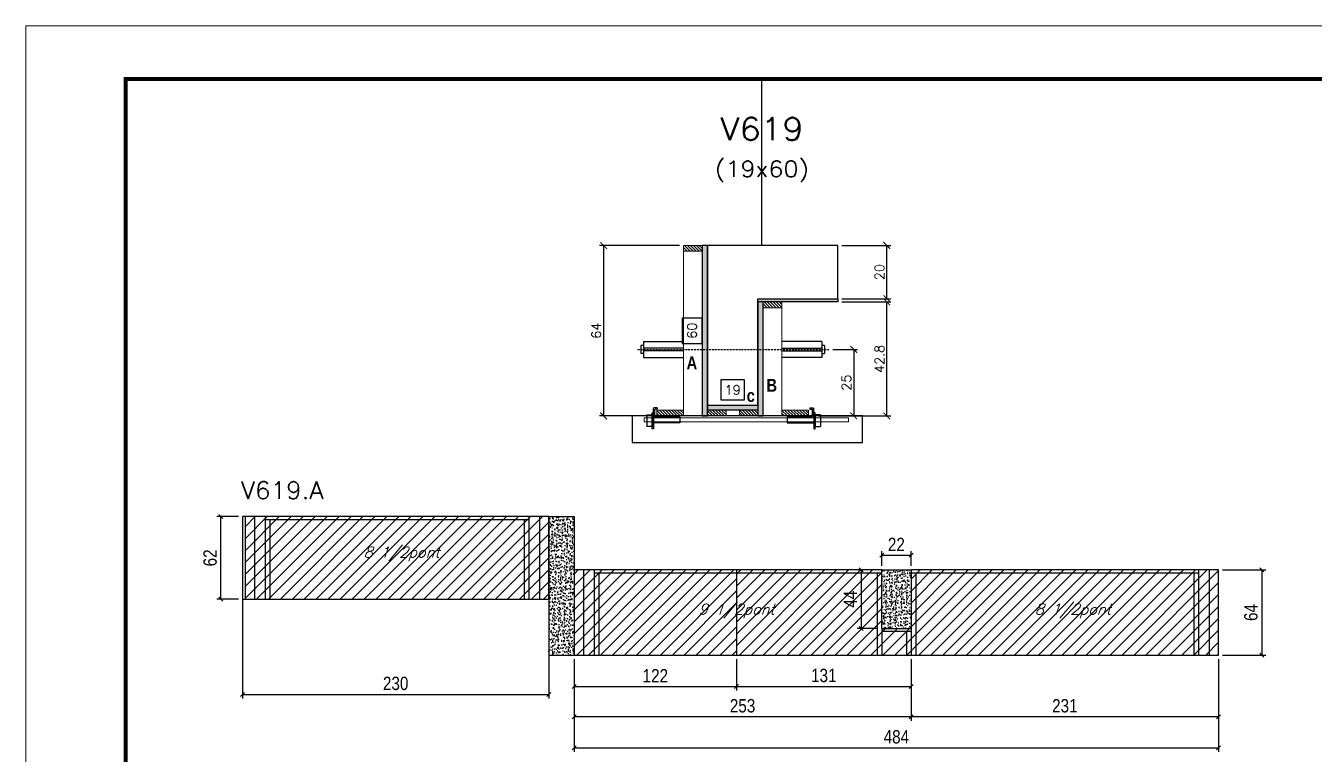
# Model space of a CAD drawing. Extents: x -20960 to -5926, y -2106 to 21915.
# Drawn here: x -12207 to -11239, y 14477 to 15024 of the extents above; entities that cross this region are included whole.
import ezdxf
from ezdxf.enums import TextEntityAlignment as Align

# ---------------------------------------------------------------- set-up
doc = ezdxf.new("R2010")
doc.units = 0
doc.linetypes.add('DASHED', pattern=[0.75, 0.5, -0.25])
doc.linetypes.add('HIDDEN', pattern=[0.375, 0.25, -0.125])
for name, color, linetype in [('barrote', 251, 'Continuous'), ('COTA', 241, 'Continuous'), ('Cota Seção (2x)', 4, 'Continuous'), ('detalhes', 4, 'Continuous'), ('Painéis', 200, 'Continuous'), ('presilha', 1, 'Continuous'), ('Reaproveitamento', 251, 'Continuous'), ('SARR_2.2x7', 40, 'Continuous'), ('SARR_3.5x7', 81, 'Continuous'), ('TENSOR', 3, 'Continuous'), ('texto', 7, 'Continuous'), ('Texto de Titulo', 7, 'Continuous'), ('Texto Qtd Sarr', 242, 'Continuous')]:
    doc.layers.add(name, color=color, linetype=linetype)
for name, color, linetype, lineweight in [('CONCRETO', 251, 'Continuous', 25), ('Folhas', 255, 'Continuous', 9), ('Hachura', 251, 'Continuous', 9), ('Madeira', 126, 'Continuous', 18), ('SARRAFO DE PRESSAO', 251, 'DASHED', 9), ('SCO-___-LAJ', 2, 'Continuous', 0), ('Texto Seção', 7, 'Continuous', 15)]:
    doc.layers.add(name, color=color, linetype=linetype, lineweight=lineweight)
doc.styles.add('COTA TECNICA', font='techl___.ttf', dxfattribs={"height": 10})
doc.styles.add('REGUA-120', font='ROMANS.shx', dxfattribs={"height": 15})
doc.styles.add('Romans', font='romans.shx')
doc.styles.add('TECNICA', font='techb___.ttf', dxfattribs={"height": 10})
doc.dimstyles.new('Cota Seção (2x)', dxfattribs={"dimtxt": 7, "dimasz": 5, "dimexe": 3, "dimexo": 3, "dimgap": 2, "dimtad": 3, "dimdec": 1, "dimlfac": 0.5, "dimzin": 12, "dimdsep": 46, "dimtxsty": 'Romans', "dimblk": 'ARCHTICK', "dimcen": 0, "dimclrd": 4, "dimclre": 4, "dimclrt": 1, "dimadec": 1, "dimazin": 3, "dimtfac": 1, "dimtdec": 1, "dimtmove": 0, "dimatfit": 3, "dimldrblk": 'OBLIQUE', "dimfxl": 1, "dimtolj": 1, "dimtzin": 12, "dimarcsym": 0})
doc.dimstyles.new('Cota Seção interna', dxfattribs={"dimtxt": 7, "dimasz": 6, "dimexe": 0.18, "dimexo": 2, "dimgap": -4, "dimtad": 3, "dimdec": 1, "dimlfac": 0.5, "dimzin": 12, "dimdsep": 46, "dimtxsty": 'Romans', "dimblk": 'ARCHTICK', "dimcen": 0.09, "dimse1": 1, "dimse2": 1, "dimsd1": 1, "dimsd2": 1, "dimclrd": 180, "dimclre": 5, "dimclrt": 1, "dimadec": 0, "dimazin": 3, "dimtfac": 1, "dimtdec": 1, "dimtofl": 0, "dimtmove": 0, "dimatfit": 3, "dimldrblk": 'ARCHTICK', "dimfxl": 1, "dimtolj": 1, "dimtzin": 0, "dimarcsym": 0})
doc.dimstyles.new('PAINEL', dxfattribs={"dimtxt": 10, "dimasz": 3, "dimexe": 3, "dimexo": 3, "dimgap": 3, "dimtad": 1, "dimdec": 1, "dimzin": 12, "dimdsep": 46, "dimtxsty": 'COTA TECNICA', "dimblk1": 'OBLIQUE', "dimblk2": 'OBLIQUE', "dimsah": 1, "dimcen": 0.9, "dimclrd": 4, "dimclre": 4, "dimclrt": 240, "dimadec": 1, "dimazin": 3, "dimtfac": 1, "dimtdec": 1, "dimtmove": 0, "dimatfit": 3, "dimfxl": 1, "dimtolj": 1, "dimtzin": 12, "dimarcsym": 0})
pattern_1 = [(50, (-145450.924, -16513.037), (5.46554007, -0.47817257), [0.5715, -6.2865]), (355, (-145450.924, -16513.037), (-1.05730264, 5.73170536), [0.4572, -5.02921753]), (100.4514447, (-145450.4687, -16513.0766), (4.40823741, 5.25353256), [0.48570026, -5.34270734]), (46.1842, (-145450.924, -16511.513), (8.13237123, -1.26126984), [0.85725, -9.42975]), (96.6355576, (-145450.2464, -16511.618), (7.122124, 7.42278374), [0.7285507, -8.01406824]), (351.184151, (-145450.924, -16511.513), (7.122124, 7.42278374), [0.685799, -7.54379196]), (21, (-145450.162, -16511.894), (4.54843174, -3.06795595), [0.5715, -6.2865]), (326, (-145450.162, -16511.894), (1.85406085, 5.52563898), [0.4572, -5.0292]), (71.451445, (-145449.783, -16512.1495), (6.40249258, 2.45768307), [0.48570026, -5.34269813]), (37.5, (-145450.9241, -16513.0368), (0.092658098, 2.536651166), [0, -4.96824, 0, -5.1054, 0, -5.04825]), (7.5, (-145450.924, -16513.0368), (2.004589875, 3.005417245), [0, -2.91084, 0, -4.85394, 0, -1.92405]), (327.5, (-145452.6234, -16513.0368), (4.067717855, -0.17186232), [0, -1.905, 0, -5.9436, 0, -7.8867]), (317.5, (-145453.3854, -16513.0368), (4.44387544, 0.76279473), [0, -2.4765, 0, -3.94716, 0, -5.6007])]
pattern_2 = [(45, (-152933.643, -10273.235), (-4.49012806, 4.49012806), [])]

# ---------------------------------------------------------------- blocks, each defined once
blk = doc.blocks.new('9999999999')
at = {"layer": 'Folhas'}
blk.add_lwpolyline([(98138.98, 34190.21), (99623.98, 34190.21), (99623.98, 35240.21), (98138.98, 35240.21)], close=True, dxfattribs=at)
at = {"layer": 'Folhas', "color": 30, "const_width": 3}
blk.add_lwpolyline([(98213.98, 34230.21), (99583.98, 34230.21), (99583.98, 35200.21), (98213.98, 35200.21)], close=True, dxfattribs=at)
blk = doc.blocks.new('_Oblique')
at = {"color": 0, "linetype": 'ByBlock', "lineweight": -2}
blk.add_line((-0.5, -0.5), (0.5, 0.5), dxfattribs=at)
blk = doc.blocks.new('*D775')
at = {"layer": 'COTA', "color": 4, "linetype": 'ByBlock', "lineweight": -2, "transparency": 16777216}
for p, q in [((-11542.23, 14548.3), (-11542.23, 14501.97)), ((-11311.23, 14548.3), (-11311.23, 14501.97)), ((-11311.23, 14504.97), (-11542.23, 14504.97))]:
    blk.add_line(p, q, dxfattribs=at)
at = {"layer": 'Defpoints', "color": 0, "linetype": 'ByBlock', "transparency": 16777216}
for p in [(-11542.23, 14551.3), (-11311.23, 14551.3), (-11542.23, 14504.97)]:
    blk.add_point(p, dxfattribs=at)
at = {"layer": 'COTA', "color": 4, "linetype": 'ByBlock', "lineweight": -2, "transparency": 16777216, "xscale": 3, "yscale": 3, "zscale": 3, "rotation": 180}
blk.add_blockref('_Oblique', (-11542.23, 14504.97), dxfattribs=at)
at = {"layer": 'COTA', "color": 4, "linetype": 'ByBlock', "lineweight": -2, "transparency": 16777216, "xscale": 3, "yscale": 3, "zscale": 3}
blk.add_blockref('_Oblique', (-11311.23, 14504.97), dxfattribs=at)
at = {"layer": 'COTA', "color": 240, "linetype": 'ByBlock', "transparency": 16777216, "insert": (-11426.73, 14513.19), "char_height": 10, "attachment_point": 5, "style": 'COTA TECNICA'}
blk.add_mtext('\\A1;231', dxfattribs=at)
blk = doc.blocks.new('*D776')
at = {"layer": 'COTA', "color": 4, "linetype": 'ByBlock', "lineweight": -2, "transparency": 16777216}
for p, q in [((-11795.23, 14548.3), (-11795.23, 14501.97)), ((-11542.23, 14548.3), (-11542.23, 14501.97)), ((-11542.23, 14504.97), (-11795.23, 14504.97))]:
    blk.add_line(p, q, dxfattribs=at)
at = {"layer": 'Defpoints', "color": 0, "linetype": 'ByBlock', "transparency": 16777216}
for p in [(-11795.23, 14551.3), (-11542.23, 14551.3), (-11795.23, 14504.97)]:
    blk.add_point(p, dxfattribs=at)
at = {"layer": 'COTA', "color": 4, "linetype": 'ByBlock', "lineweight": -2, "transparency": 16777216, "xscale": 3, "yscale": 3, "zscale": 3, "rotation": 180}
blk.add_blockref('_Oblique', (-11795.23, 14504.97), dxfattribs=at)
at = {"layer": 'COTA', "color": 4, "linetype": 'ByBlock', "lineweight": -2, "transparency": 16777216, "xscale": 3, "yscale": 3, "zscale": 3}
blk.add_blockref('_Oblique', (-11542.23, 14504.97), dxfattribs=at)
at = {"layer": 'COTA', "color": 240, "linetype": 'ByBlock', "transparency": 16777216, "insert": (-11668.73, 14513.19), "char_height": 10, "attachment_point": 5, "style": 'COTA TECNICA'}
blk.add_mtext('\\A1;253', dxfattribs=at)
blk = doc.blocks.new('*D777')
at = {"layer": 'COTA', "color": 4, "linetype": 'ByBlock', "lineweight": -2, "transparency": 16777216}
for p, q in [((-12044.23, 14630.3), (-12044.23, 14518.78)), ((-11814.23, 14590.3), (-11814.23, 14518.78)), ((-12044.23, 14521.78), (-11814.23, 14521.78))]:
    blk.add_line(p, q, dxfattribs=at)
at = {"layer": 'Defpoints', "color": 0, "linetype": 'ByBlock', "transparency": 16777216}
for p in [(-12044.23, 14633.3), (-11814.23, 14593.3), (-11814.23, 14521.78)]:
    blk.add_point(p, dxfattribs=at)
at = {"layer": 'COTA', "color": 4, "linetype": 'ByBlock', "lineweight": -2, "transparency": 16777216, "xscale": 3, "yscale": 3, "zscale": 3, "rotation": 180}
blk.add_blockref('_Oblique', (-12044.23, 14521.78), dxfattribs=at)
at = {"layer": 'COTA', "color": 4, "linetype": 'ByBlock', "lineweight": -2, "transparency": 16777216, "xscale": 3, "yscale": 3, "zscale": 3}
blk.add_blockref('_Oblique', (-11814.23, 14521.78), dxfattribs=at)
at = {"layer": 'COTA', "color": 240, "linetype": 'ByBlock', "transparency": 16777216, "insert": (-11929.23, 14530), "char_height": 10, "attachment_point": 5, "style": 'COTA TECNICA'}
blk.add_mtext('\\A1;230', dxfattribs=at)
blk = doc.blocks.new('*D778')
at = {"layer": 'COTA', "color": 4, "linetype": 'ByBlock', "lineweight": -2, "transparency": 16777216}
for p, q in [((-11795.23, 14548.3), (-11795.23, 14524.73)), ((-11673.23, 14548.3), (-11673.23, 14524.73)), ((-11795.23, 14527.73), (-11673.23, 14527.73))]:
    blk.add_line(p, q, dxfattribs=at)
at = {"layer": 'Defpoints', "color": 0, "linetype": 'ByBlock', "transparency": 16777216}
for p in [(-11795.23, 14551.3), (-11673.23, 14551.3), (-11673.23, 14527.73)]:
    blk.add_point(p, dxfattribs=at)
at = {"layer": 'COTA', "color": 4, "linetype": 'ByBlock', "lineweight": -2, "transparency": 16777216, "xscale": 3, "yscale": 3, "zscale": 3, "rotation": 180}
blk.add_blockref('_Oblique', (-11795.23, 14527.73), dxfattribs=at)
at = {"layer": 'COTA', "color": 4, "linetype": 'ByBlock', "lineweight": -2, "transparency": 16777216, "xscale": 3, "yscale": 3, "zscale": 3}
blk.add_blockref('_Oblique', (-11673.23, 14527.73), dxfattribs=at)
at = {"layer": 'COTA', "color": 240, "linetype": 'ByBlock', "transparency": 16777216, "insert": (-11734.23, 14535.79), "char_height": 10, "attachment_point": 5, "style": 'COTA TECNICA'}
blk.add_mtext('\\A1;122', dxfattribs=at)
blk = doc.blocks.new('*D779')
at = {"layer": 'COTA', "color": 4, "linetype": 'ByBlock', "lineweight": -2, "transparency": 16777216}
for p, q in [((-11673.23, 14548.3), (-11673.23, 14524.73)), ((-11542.23, 14548.3), (-11542.23, 14524.73)), ((-11673.23, 14527.73), (-11542.23, 14527.73))]:
    blk.add_line(p, q, dxfattribs=at)
at = {"layer": 'Defpoints', "color": 0, "linetype": 'ByBlock', "transparency": 16777216}
for p in [(-11673.23, 14551.3), (-11542.23, 14551.3), (-11542.23, 14527.73)]:
    blk.add_point(p, dxfattribs=at)
at = {"layer": 'COTA', "color": 4, "linetype": 'ByBlock', "lineweight": -2, "transparency": 16777216, "xscale": 3, "yscale": 3, "zscale": 3, "rotation": 180}
blk.add_blockref('_Oblique', (-11673.23, 14527.73), dxfattribs=at)
at = {"layer": 'COTA', "color": 4, "linetype": 'ByBlock', "lineweight": -2, "transparency": 16777216, "xscale": 3, "yscale": 3, "zscale": 3}
blk.add_blockref('_Oblique', (-11542.23, 14527.73), dxfattribs=at)
at = {"layer": 'COTA', "color": 240, "linetype": 'ByBlock', "transparency": 16777216, "insert": (-11607.73, 14535.95), "char_height": 10, "attachment_point": 5, "style": 'COTA TECNICA'}
blk.add_mtext('\\A1;131', dxfattribs=at)
blk = doc.blocks.new('*D780')
at = {"layer": 'COTA', "color": 4, "linetype": 'ByBlock', "lineweight": -2, "transparency": 16777216}
for p, q in [((-11564.23, 14618.3), (-11564.23, 14629.41)), ((-11564.23, 14626.41), (-11542.23, 14626.41)), ((-11542.23, 14618.3), (-11542.23, 14629.41))]:
    blk.add_line(p, q, dxfattribs=at)
at = {"layer": 'Defpoints', "color": 0, "linetype": 'ByBlock', "transparency": 16777216}
for p in [(-11542.23, 14626.41), (-11564.23, 14615.3), (-11542.23, 14615.3)]:
    blk.add_point(p, dxfattribs=at)
at = {"layer": 'COTA', "color": 4, "linetype": 'ByBlock', "lineweight": -2, "transparency": 16777216, "xscale": 3, "yscale": 3, "zscale": 3, "rotation": 180}
blk.add_blockref('_Oblique', (-11564.23, 14626.41), dxfattribs=at)
at = {"layer": 'COTA', "color": 4, "linetype": 'ByBlock', "lineweight": -2, "transparency": 16777216, "xscale": 3, "yscale": 3, "zscale": 3}
blk.add_blockref('_Oblique', (-11542.23, 14626.41), dxfattribs=at)
at = {"layer": 'COTA', "color": 240, "linetype": 'ByBlock', "transparency": 16777216, "insert": (-11553.23, 14634.41), "char_height": 10, "attachment_point": 5, "style": 'COTA TECNICA'}
blk.add_mtext('\\A1;22', dxfattribs=at)
blk = doc.blocks.new('*D781')
at = {"layer": 'COTA', "color": 4, "linetype": 'ByBlock', "lineweight": -2, "transparency": 16777216}
for p, q in [((-11567.23, 14615.3), (-11582.73, 14615.3)), ((-11579.73, 14615.3), (-11579.73, 14571.3)), ((-11567.23, 14571.3), (-11582.73, 14571.3))]:
    blk.add_line(p, q, dxfattribs=at)
at = {"layer": 'Defpoints', "color": 0, "linetype": 'ByBlock', "transparency": 16777216}
for p in [(-11564.23, 14615.3), (-11579.73, 14571.3), (-11564.23, 14571.3)]:
    blk.add_point(p, dxfattribs=at)
at = {"layer": 'COTA', "color": 4, "linetype": 'ByBlock', "lineweight": -2, "transparency": 16777216, "xscale": 3, "yscale": 3, "zscale": 3}
for p, rotation in [((-11579.73, 14615.3), 90), ((-11579.73, 14571.3), 270)]:
    blk.add_blockref('_Oblique', p, dxfattribs=dict(at, rotation=rotation))
at = {"layer": 'COTA', "color": 240, "linetype": 'ByBlock', "transparency": 16777216, "insert": (-11587.81, 14593.3), "char_height": 10, "attachment_point": 5, "rotation": 90, "style": 'COTA TECNICA'}
blk.add_mtext('\\A1;44', dxfattribs=at)
blk = doc.blocks.new('*D782')
at = {"layer": 'COTA', "color": 4, "linetype": 'ByBlock', "lineweight": -2, "transparency": 16777216}
for p, q in [((-11308.23, 14615.3), (-11275.83, 14615.3)), ((-11278.83, 14615.3), (-11278.83, 14551.3)), ((-11308.23, 14551.3), (-11275.83, 14551.3))]:
    blk.add_line(p, q, dxfattribs=at)
at = {"layer": 'Defpoints', "color": 0, "linetype": 'ByBlock', "transparency": 16777216}
for p in [(-11311.23, 14615.3), (-11311.23, 14551.3), (-11278.83, 14551.3)]:
    blk.add_point(p, dxfattribs=at)
at = {"layer": 'COTA', "color": 4, "linetype": 'ByBlock', "lineweight": -2, "transparency": 16777216, "xscale": 3, "yscale": 3, "zscale": 3}
for p, rotation in [((-11278.83, 14615.3), 90), ((-11278.83, 14551.3), 270)]:
    blk.add_blockref('_Oblique', p, dxfattribs=dict(at, rotation=rotation))
at = {"layer": 'COTA', "color": 240, "linetype": 'ByBlock', "transparency": 16777216, "insert": (-11286.94, 14583.3), "char_height": 10, "attachment_point": 5, "rotation": 90, "style": 'COTA TECNICA'}
blk.add_mtext('\\A1;64', dxfattribs=at)
blk = doc.blocks.new('titulo1')
at = {"layer": 'Defpoints', "color": 252, "linetype": 'HIDDEN', "ltscale": 2}
blk.add_line((0, 0), (0, 125), dxfattribs=at)
at = {"layer": 'Defpoints', "style": 'Romans', "oblique": 15}
blk.add_attdef('FOLHA', text='', height=10, dxfattribs=at).set_placement((0, 15.58), align=Align.MIDDLE_CENTER)
at = {"layer": 'Texto Qtd Sarr', "color": 3, "style": 'Romans', "oblique": 15}
for tag, height, p in [('TITULO', 17, (0, 71.45)), ('SEÇÃO', 12, (0, 41.55))]:
    blk.add_attdef(tag, text='', height=height, dxfattribs=at).set_placement(p, align=Align.MIDDLE_CENTER)
blk = doc.blocks.new('_ArchTick')
at = {"color": 0, "linetype": 'ByBlock', "const_width": 0.15}
blk.add_lwpolyline([(-0.5, -0.5), (0.5, 0.5)], dxfattribs=at)
blk = doc.blocks.new('*D783')
at = {"layer": 'COTA', "color": 4, "lineweight": -2, "transparency": 16777216}
for p, q in [((-11594.15, 14816.54), (-11557.43, 14816.54)), ((-11560.43, 14730.94), (-11560.43, 14816.54)), ((-11611.75, 14730.94), (-11557.43, 14730.94))]:
    blk.add_line(p, q, dxfattribs=at)
at = {"layer": 'Defpoints', "color": 0, "transparency": 16777216}
for p in [(-11597.15, 14816.54), (-11560.43, 14816.54), (-11614.75, 14730.94)]:
    blk.add_point(p, dxfattribs=at)
at = {"layer": 'COTA', "color": 4, "lineweight": -2, "transparency": 16777216, "xscale": 5, "yscale": 5, "zscale": 5}
for p, rotation in [((-11560.43, 14816.54), 90), ((-11560.43, 14730.94), 270)]:
    blk.add_blockref('_ArchTick', p, dxfattribs=dict(at, rotation=rotation))
at = {"layer": 'COTA', "color": 1, "transparency": 16777216, "insert": (-11565.93, 14773.74), "char_height": 7, "attachment_point": 5, "rotation": 90, "style": 'Romans'}
blk.add_mtext('\\A1;42.8', dxfattribs=at)
blk = doc.blocks.new('*D784')
at = {"layer": 'COTA', "color": 4, "lineweight": -2, "transparency": 16777216}
for p, q in [((-11594.15, 14858.94), (-11557.43, 14858.94)), ((-11560.43, 14818.94), (-11560.43, 14858.94)), ((-11594.15, 14818.94), (-11557.43, 14818.94))]:
    blk.add_line(p, q, dxfattribs=at)
at = {"layer": 'Defpoints', "color": 0, "transparency": 16777216}
for p in [(-11597.15, 14858.94), (-11560.43, 14858.94), (-11597.15, 14818.94)]:
    blk.add_point(p, dxfattribs=at)
at = {"layer": 'COTA', "color": 4, "lineweight": -2, "transparency": 16777216, "xscale": 5, "yscale": 5, "zscale": 5}
for p, rotation in [((-11560.43, 14858.94), 90), ((-11560.43, 14818.94), 270)]:
    blk.add_blockref('_ArchTick', p, dxfattribs=dict(at, rotation=rotation))
at = {"layer": 'COTA', "color": 1, "transparency": 16777216, "insert": (-11565.93, 14838.94), "char_height": 7, "attachment_point": 5, "rotation": 90, "style": 'Romans'}
blk.add_mtext('\\A1;20', dxfattribs=at)
blk = doc.blocks.new('*D785')
at = {"layer": 'Cota Seção (2x)', "color": 180, "lineweight": -2, "transparency": 16777216}
for p, q in [((-11699.15, 14804.44), (-11714.15, 14804.44)), ((-11714.15, 14804.44), (-11714.15, 14785.44)), ((-11699.15, 14785.44), (-11699.15, 14804.44)), ((-11714.15, 14785.44), (-11699.15, 14785.44))]:
    blk.add_line(p, q, dxfattribs=at)
at = {"layer": 'Defpoints', "color": 0, "transparency": 16777216}
for p in [(-11695.15, 14858.94), (-11657.15, 14858.94), (-11657.15, 14738.94)]:
    blk.add_point(p, dxfattribs=at)
at = {"layer": 'Cota Seção (2x)', "color": 1, "transparency": 16777216, "insert": (-11706.65, 14794.94), "char_height": 7, "attachment_point": 5, "rotation": 90, "style": 'Romans'}
blk.add_mtext('\\A1;60', dxfattribs=at)
blk = doc.blocks.new('PRESILHA METÁLICA 1')
at = {"layer": 'presilha'}
for p, q in [((6, 15.5), (7.5, 15.5)), ((6, -2.5), (6, 15.5)), ((7.5, 10.6), (7.5, 19.9)), ((7.5, 15.5), (7.5, -2.5)), ((12, 21), (8.6, 21)), ((9, 11.6), (9, 18.9)), ((12, 19.5), (9.6, 19.5)), ((12, 21), (12, 19.5)), ((0, 13), (6, 13)), ((0, 13), (0, 0)), ((6, 0), (0, 0)), ((6, 13), (6, 0)), ((37.5, 4.1), (7.5, 4.1)), ((37.5, 11), (9.6, 11)), ((37.5, 11), (37.5, 4.1)), ((7.5, -2.5), (6, -2.5))]:
    blk.add_line(p, q, dxfattribs=at)
for centre, radius, start, end in [((8.6, 19.9), 1.14, 90, 180), ((9.6, 18.9), 0.57, 90, 180), ((9.6, 11.6), 0.57, 180, 270)]:
    blk.add_arc(centre, radius, start, end, dxfattribs=at)
blk = doc.blocks.new('*D786')
at = {"layer": 'Cota Seção (2x)', "color": 180, "lineweight": -2, "transparency": 16777216}
for p, q in [((-11667.15, 14757.94), (-11685.15, 14757.94)), ((-11685.15, 14757.94), (-11685.15, 14742.94)), ((-11667.15, 14742.94), (-11667.15, 14757.94)), ((-11685.15, 14742.94), (-11667.15, 14742.94))]:
    blk.add_line(p, q, dxfattribs=at)
at = {"layer": 'Defpoints', "color": 0, "transparency": 16777216}
for p in [(-11657.15, 14738.94), (-11695.15, 14730.94), (-11657.15, 14730.94)]:
    blk.add_point(p, dxfattribs=at)
at = {"layer": 'Cota Seção (2x)', "color": 1, "transparency": 16777216, "insert": (-11676.15, 14750.44), "char_height": 7, "attachment_point": 5, "style": 'Romans'}
blk.add_mtext('\\A1;19', dxfattribs=at)
blk = doc.blocks.new('*D787')
at = {"layer": 'COTA', "color": 4, "lineweight": -2, "transparency": 16777216}
for p, q in [((-11716.15, 14858.94), (-11776.12, 14858.94)), ((-11773.12, 14858.94), (-11773.12, 14730.94)), ((-11716.15, 14730.94), (-11776.12, 14730.94))]:
    blk.add_line(p, q, dxfattribs=at)
at = {"layer": 'Defpoints', "color": 0, "transparency": 16777216}
for p in [(-11713.15, 14858.94), (-11773.12, 14730.94), (-11713.15, 14730.94)]:
    blk.add_point(p, dxfattribs=at)
at = {"layer": 'COTA', "color": 4, "lineweight": -2, "transparency": 16777216, "xscale": 5, "yscale": 5, "zscale": 5}
for p, rotation in [((-11773.12, 14858.94), 90), ((-11773.12, 14730.94), 270)]:
    blk.add_blockref('_ArchTick', p, dxfattribs=dict(at, rotation=rotation))
at = {"layer": 'COTA', "color": 1, "transparency": 16777216, "insert": (-11778.62, 14794.94), "char_height": 7, "attachment_point": 5, "rotation": 90, "style": 'Romans'}
blk.add_mtext('\\A1;64', dxfattribs=at)
blk = doc.blocks.new('*D788')
at = {"layer": 'COTA', "color": 4, "lineweight": -2, "transparency": 16777216}
for p, q in [((-11600.85, 14780.91), (-11582.29, 14780.91)), ((-11585.29, 14780.91), (-11585.29, 14730.94)), ((-11600.85, 14730.94), (-11582.29, 14730.94))]:
    blk.add_line(p, q, dxfattribs=at)
at = {"layer": 'Defpoints', "color": 0, "transparency": 16777216}
for p in [(-11603.85, 14780.91), (-11603.85, 14730.94), (-11585.29, 14730.94)]:
    blk.add_point(p, dxfattribs=at)
at = {"layer": 'COTA', "color": 4, "lineweight": -2, "transparency": 16777216, "xscale": 5, "yscale": 5, "zscale": 5}
for p, rotation in [((-11585.29, 14780.91), 90), ((-11585.29, 14730.94), 270)]:
    blk.add_blockref('_ArchTick', p, dxfattribs=dict(at, rotation=rotation))
at = {"layer": 'COTA', "color": 1, "transparency": 16777216, "insert": (-11590.79, 14755.93), "char_height": 7, "attachment_point": 5, "rotation": 90, "style": 'Romans'}
blk.add_mtext('\\A1;25', dxfattribs=at)
blk = doc.blocks.new('*D789')
at = {"layer": 'COTA', "color": 4, "linetype": 'ByBlock', "lineweight": -2, "transparency": 16777216}
for p, q in [((-12047.23, 14655.3), (-12063.45, 14655.3)), ((-12060.45, 14593.3), (-12060.45, 14655.3)), ((-12047.23, 14593.3), (-12063.45, 14593.3))]:
    blk.add_line(p, q, dxfattribs=at)
at = {"layer": 'Defpoints', "color": 0, "linetype": 'ByBlock', "transparency": 16777216}
for p in [(-12060.45, 14655.3), (-12044.23, 14655.3), (-12044.23, 14593.3)]:
    blk.add_point(p, dxfattribs=at)
at = {"layer": 'COTA', "color": 4, "linetype": 'ByBlock', "lineweight": -2, "transparency": 16777216, "xscale": 3, "yscale": 3, "zscale": 3}
for p, rotation in [((-12060.45, 14655.3), 90), ((-12060.45, 14593.3), 270)]:
    blk.add_blockref('_Oblique', p, dxfattribs=dict(at, rotation=rotation))
at = {"layer": 'COTA', "color": 240, "linetype": 'ByBlock', "transparency": 16777216, "insert": (-12068.55, 14624.3), "char_height": 10, "attachment_point": 5, "rotation": 90, "style": 'COTA TECNICA'}
blk.add_mtext('\\A1;62', dxfattribs=at)
blk = doc.blocks.new('*D826')
at = {"layer": 'COTA', "color": 4, "lineweight": -2, "ltscale": 25, "transparency": 16777216}
for p, q in [((-11795.23, 14548.3), (-11795.23, 14478.78)), ((-11311.23, 14548.3), (-11311.23, 14478.78)), ((-11795.23, 14481.78), (-11311.23, 14481.78))]:
    blk.add_line(p, q, dxfattribs=at)
at = {"layer": 'Defpoints', "color": 0, "ltscale": 25, "transparency": 16777216}
for p in [(-11795.23, 14551.3), (-11311.23, 14551.3), (-11311.23, 14481.78)]:
    blk.add_point(p, dxfattribs=at)
at = {"layer": 'COTA', "color": 4, "lineweight": -2, "ltscale": 25, "transparency": 16777216, "xscale": 3, "yscale": 3, "zscale": 3, "rotation": 180}
blk.add_blockref('_Oblique', (-11795.23, 14481.78), dxfattribs=at)
at = {"layer": 'COTA', "color": 4, "lineweight": -2, "ltscale": 25, "transparency": 16777216, "xscale": 3, "yscale": 3, "zscale": 3}
blk.add_blockref('_Oblique', (-11311.23, 14481.78), dxfattribs=at)
at = {"layer": 'COTA', "color": 240, "ltscale": 25, "transparency": 16777216, "insert": (-11553.23, 14489.88), "char_height": 10, "attachment_point": 5, "style": 'COTA TECNICA'}
blk.add_mtext('\\A1;484', dxfattribs=at)

msp = doc.modelspace()

# ---------------------------------------------------------------- hatches: boundary and pattern name
at = {"layer": 'COTA', "linetype": 'ByBlock'}
h = msp.add_hatch(dxfattribs=at)
h.set_pattern_fill('AR-CONC', color=256, scale=0.03)
h.set_pattern_definition(pattern_1)
h.paths.add_polyline_path([(-11795.23, 14655.3), (-11814.23, 14655.3), (-11814.23, 14551.3), (-11795.23, 14551.3)])
h = msp.add_hatch(dxfattribs=at)
h.set_pattern_fill('AR-CONC', color=256, scale=0.03)
h.set_pattern_definition(pattern_1)
h.paths.add_polyline_path([(-11542.23, 14615.3), (-11564.23, 14615.3), (-11564.23, 14571.3), (-11542.23, 14571.3)])
at = {"layer": 'Hachura'}
h = msp.add_hatch(dxfattribs=at)
h.set_pattern_fill('ANSI31', color=256, scale=0.5, angle=270, style=0)
h.set_pattern_definition([(315, (11176.9113, 6551.2966), (1.12253202, 1.12253202), [])])
h.paths.add_polyline_path([(-11713.15, 14854.54), (-11713.15, 14858.94), (-11699.15, 14858.94), (-11699.15, 14854.54)])
h = msp.add_hatch(color=256, dxfattribs=at)
h.dxf.hatch_style = 1
h.paths.add_polyline_path([(-11695.15, 14858.94), (-11699.15, 14858.94), (-11699.15, 14730.94), (-11695.15, 14730.94)])
h = msp.add_hatch(color=256, dxfattribs=at)
h.dxf.hatch_style = 1
h.paths.add_polyline_path([(-11657.15, 14816.54), (-11657.15, 14818.94), (-11597.15, 14818.94), (-11597.15, 14816.54)])
h = msp.add_hatch(color=256, dxfattribs=at)
h.dxf.hatch_style = 1
h.paths.add_polyline_path([(-11653.15, 14816.54), (-11657.15, 14816.54), (-11657.15, 14730.94), (-11653.15, 14730.94)])
h = msp.add_hatch(dxfattribs=at)
h.set_pattern_fill('ANSI31', color=256, scale=0.5, angle=270, style=0)
h.set_pattern_definition([(315, (11236.9113, 6508.8966), (1.12253202, 1.12253202), [])])
h.paths.add_polyline_path([(-11653.15, 14812.14), (-11653.15, 14816.54), (-11639.15, 14816.54), (-11639.15, 14812.14)])
h = msp.add_hatch(color=256, dxfattribs=at)
h.dxf.hatch_style = 1
h.paths.add_polyline_path([(-11695.15, 14735.34), (-11695.15, 14738.94), (-11657.15, 14738.94), (-11657.15, 14735.34)])
h = msp.add_hatch(dxfattribs=at)
h.set_pattern_fill('ANSI31', color=256, scale=0.5, angle=270, style=0)
h.set_pattern_definition([(315, (11142.9113, 6501.2966), (1.12253202, 1.12253202), [])])
h.paths.add_polyline_path([(-11713.15, 14730.94), (-11713.15, 14735.34), (-11733.15, 14735.34), (-11733.15, 14730.94)])
h = msp.add_hatch(dxfattribs=at)
h.set_pattern_fill('ANSI31', color=256, scale=0.5, angle=270, style=0)
h.set_pattern_definition([(315, (11245.7134, 6501.2966), (1.12253202, 1.12253202), [])])
h.paths.add_polyline_path([(-11695.15, 14730.94), (-11695.15, 14735.34), (-11681.15, 14735.34), (-11681.15, 14730.94)])
h = msp.add_hatch(dxfattribs=at)
h.set_pattern_fill('ANSI31', color=256, scale=0.5, angle=270, style=0)
h.set_pattern_definition([(315, (11245.7113, 6501.2966), (1.12253202, 1.12253202), [])])
h.paths.add_polyline_path([(-11657.15, 14730.94), (-11657.15, 14735.34), (-11671.15, 14735.34), (-11671.15, 14730.94)])
h = msp.add_hatch(dxfattribs=at)
h.set_pattern_fill('ANSI31', color=256, scale=0.5, angle=270, style=0)
h.set_pattern_definition([(315, (11236.9113, 6501.2966), (1.12253202, 1.12253202), [])])
h.paths.add_polyline_path([(-11619.15, 14730.94), (-11619.15, 14735.34), (-11639.15, 14735.34), (-11639.15, 14730.94)])
at = {"layer": 'Reaproveitamento', "linetype": 'ByBlock'}
h = msp.add_hatch(dxfattribs=at)
h.set_pattern_fill('ANSI31', color=256, scale=2)
h.set_pattern_definition([(45, (-151362.143, -17124.6856), (-4.49012806, 4.49012806), [])])
h.paths.add_polyline_path([(-11814.23, 14593.3), (-11814.23, 14655.3), (-12042.23, 14655.3), (-12042.23, 14593.3)])
h = msp.add_hatch(dxfattribs=at)
h.set_pattern_fill('ANSI31', color=256, scale=2)
h.set_pattern_definition([(45, (-151362.143, -17164.6856), (-4.49012806, 4.49012806), [])])
h.paths.add_polyline_path([(-11673.23, 14615.3), (-11795.23, 14615.3), (-11795.23, 14551.3), (-11673.23, 14551.3)])
h = msp.add_hatch(dxfattribs=at)
h.set_pattern_fill('ANSI31', color=256, scale=2)
h.set_pattern_definition(pattern_2)
h.paths.add_polyline_path([(-11564.23, 14615.3), (-11673.23, 14615.3), (-11673.23, 14551.3), (-11542.23, 14551.3), (-11542.23, 14571.3), (-11564.23, 14571.3)])
h.paths.add_polyline_path([(-11577.95, 14582.51), (-11577.95, 14604.71), (-11598.54, 14604.71), (-11598.54, 14582.51)], flags=24)
h = msp.add_hatch(dxfattribs=at)
h.set_pattern_fill('ANSI31', color=256, scale=2)
h.set_pattern_definition(pattern_2)
h.paths.add_polyline_path([(-11311.23, 14615.3), (-11542.23, 14615.3), (-11542.23, 14551.3), (-11311.23, 14551.3)])
h.paths.add_polyline_path([(-11457.11, 14576.51), (-11389.49, 14576.51), (-11384, 14592.49), (-11451.61, 14592.49)], flags=24)

# ---------------------------------------------------------------- linework, layer by layer
at = {"ltscale": 3}
for p, q in [((-11743.15, 14786.91), (-11743.15, 14774.91)), ((-11743.15, 14786.91), (-11713.15, 14786.91)), ((-11609.15, 14786.91), (-11639.15, 14786.91)), ((-11609.15, 14786.91), (-11609.15, 14774.91)), ((-11745.15, 14783.91), (-11745.15, 14777.91)), ((-11743.15, 14783.91), (-11745.15, 14783.91)), ((-11743.15, 14777.91), (-11745.15, 14777.91)), ((-11713.15, 14781.91), (-11743.15, 14781.91)), ((-11713.15, 14779.91), (-11743.15, 14779.91)), ((-11743.15, 14774.91), (-11713.15, 14774.91)), ((-11639.15, 14781.91), (-11609.15, 14781.91)), ((-11639.15, 14779.91), (-11609.15, 14779.91)), ((-11609.15, 14774.91), (-11639.15, 14774.91)), ((-11607.15, 14783.91), (-11609.15, 14783.91)), ((-11609.15, 14777.91), (-11607.15, 14777.91)), ((-11607.15, 14783.91), (-11607.15, 14777.91))]:
    msp.add_line(p, q, dxfattribs=at)
at = {"layer": 'barrote'}
msp.add_lwpolyline([(-11751.51, 14710.94), (-11578.55, 14710.94), (-11578.55, 14730.94), (-11751.51, 14730.94)], close=True, dxfattribs=at)
at = {"layer": 'CONCRETO'}
msp.add_lwpolyline([(-11657.15, 14818.94), (-11597.15, 14818.94), (-11597.15, 14858.94), (-11695.15, 14858.94), (-11695.15, 14735.34), (-11695.15, 14735.34), (-11695.15, 14738.94), (-11657.15, 14738.94)], close=True, dxfattribs=at)
at = {"layer": 'COTA', "linetype": 'ByBlock'}
for p, q in [((-11814.23, 14655.3), (-11795.23, 14655.3)), ((-11814.23, 14655.3), (-11814.23, 14551.3)), ((-11795.23, 14655.3), (-11795.23, 14615.3)), ((-11564.23, 14615.3), (-11542.23, 14615.3)), ((-11814.23, 14551.3), (-11795.23, 14551.3))]:
    msp.add_line(p, q, dxfattribs=at)
at = {"layer": 'Madeira'}
for points in [[(-11713.15, 14854.54), (-11713.15, 14858.94), (-11699.15, 14858.94), (-11699.15, 14854.54)], [(-11713.15, 14858.94), (-11699.15, 14858.94), (-11699.15, 14730.94), (-11713.15, 14730.94)], [(-11653.15, 14812.14), (-11653.15, 14816.54), (-11639.15, 14816.54), (-11639.15, 14812.14)], [(-11653.15, 14816.54), (-11639.15, 14816.54), (-11639.15, 14730.94), (-11653.15, 14730.94)], [(-11713.15, 14730.94), (-11713.15, 14735.34), (-11733.15, 14735.34), (-11733.15, 14730.94)], [(-11695.15, 14730.94), (-11695.15, 14735.34), (-11681.15, 14735.34), (-11681.15, 14730.94)], [(-11657.15, 14730.94), (-11657.15, 14735.34), (-11671.15, 14735.34), (-11671.15, 14730.94)], [(-11619.15, 14730.94), (-11619.15, 14735.34), (-11639.15, 14735.34), (-11639.15, 14730.94)]]:
    msp.add_lwpolyline(points, close=True, dxfattribs=at)
at = {"layer": 'Painéis', "linetype": 'ByBlock'}
for p, q in [((-12044.23, 14655.3), (-12044.23, 14593.3)), ((-11814.23, 14655.3), (-12044.23, 14655.3)), ((-12042.23, 14655.3), (-12042.23, 14593.3)), ((-11814.23, 14593.3), (-11814.23, 14655.3)), ((-11795.23, 14615.3), (-11795.23, 14551.3)), ((-11564.23, 14615.3), (-11795.23, 14615.3)), ((-11673.23, 14615.3), (-11673.23, 14551.3)), ((-11564.23, 14571.3), (-11564.23, 14615.3)), ((-11542.23, 14615.3), (-11542.23, 14551.3)), ((-11311.23, 14615.3), (-11542.23, 14615.3)), ((-11311.23, 14551.3), (-11311.23, 14615.3)), ((-12044.23, 14593.3), (-11814.23, 14593.3)), ((-11564.23, 14571.3), (-11542.23, 14571.3)), ((-11795.23, 14551.3), (-11311.23, 14551.3))]:
    msp.add_line(p, q, dxfattribs=at)
at = {"layer": 'Painéis'}
for points in [[(-11695.15, 14858.94), (-11699.15, 14858.94), (-11699.15, 14730.94), (-11695.15, 14730.94)], [(-11657.15, 14816.54), (-11657.15, 14818.94), (-11597.15, 14818.94), (-11597.15, 14816.54)], [(-11653.15, 14816.54), (-11657.15, 14816.54), (-11657.15, 14730.94), (-11653.15, 14730.94)], [(-11695.15, 14735.34), (-11695.15, 14738.94), (-11657.15, 14738.94), (-11657.15, 14735.34)]]:
    msp.add_lwpolyline(points, close=True, dxfattribs=at)
at = {"layer": 'SARR_2.2x7', "linetype": 'Continuous'}
for p, q in [((-12035.23, 14655.3), (-12035.23, 14593.3)), ((-12027.23, 14653.1), (-11829.23, 14653.1)), ((-11821.23, 14655.3), (-11821.23, 14593.3)), ((-11788.23, 14615.3), (-11788.23, 14551.3)), ((-11780.23, 14613.1), (-11564.23, 14613.1)), ((-11542.23, 14613.1), (-11326.23, 14613.1)), ((-11318.23, 14615.3), (-11318.23, 14551.3)), ((-11542.23, 14569.1), (-11564.23, 14569.1))]:
    msp.add_line(p, q, dxfattribs=at)
at = {"layer": 'SARR_3.5x7'}
for p, q in [((-12027.23, 14655.3), (-12027.23, 14593.3)), ((-12023.72, 14653.1), (-12023.72, 14593.3)), ((-11832.73, 14653.1), (-11832.73, 14593.3)), ((-11829.23, 14655.3), (-11829.23, 14593.3)), ((-11780.23, 14615.3), (-11780.23, 14551.3)), ((-11776.72, 14613.1), (-11776.72, 14551.3)), ((-11567.73, 14613.1), (-11567.73, 14551.3)), ((-11538.73, 14613.1), (-11538.73, 14551.3)), ((-11329.73, 14613.1), (-11329.73, 14551.3)), ((-11326.23, 14615.3), (-11326.23, 14551.3)), ((-11564.23, 14571.3), (-11564.23, 14551.3)), ((-11545.73, 14569.1), (-11545.73, 14551.3))]:
    msp.add_line(p, q, dxfattribs=at)
at = {"layer": 'SCO-___-LAJ', "color": 1}
msp.add_lwpolyline([(-11742.51, 14729.61), (-11589.21, 14729.61), (-11589.21, 14726.41), (-11742.51, 14726.41)], close=True, dxfattribs=at)
at = {"layer": 'TENSOR', "linetype": 'HIDDEN', "ltscale": 0.5}
msp.add_line((-11748.15, 14780.91), (-11603.85, 14780.91), dxfattribs=at)

# ---------------------------------------------------------------- block references
at = {"layer": 'presilha', "yscale": 0.6666666666666666, "zscale": 0.6666666666666666}
for p, xscale in [((-11740.73, 14722.97), 0.6666666666666666), ((-11610.28, 14722.97), -0.6666666666666666)]:
    msp.add_blockref('PRESILHA METÁLICA 1', p, dxfattribs=dict(at, xscale=xscale))
at = {"layer": 'SARRAFO DE PRESSAO', "color": 6, "linetype": 'ByBlock'}
msp.add_blockref('9999999999', (-110345.98, -20216.26), dxfattribs=at)
at = {"layer": 'Texto Seção'}
ref = msp.add_blockref('titulo1', (-11654.14, 14858.94), dxfattribs=at)
ref.add_attrib('TITULO', 'V619', dxfattribs={"layer": 'Texto de Titulo', "color": 7, "height": 17, "style": 'Romans', "width": 1.1}).set_placement((-11654.14, 14946.44), align=Align.MIDDLE_CENTER)
ref.add_attrib('SEÇÃO', '(19x60)', dxfattribs={"layer": 'Texto de Titulo', "color": 7, "height": 12, "style": 'Romans', "width": 1.1}).set_placement((-11654.14, 14916.44), align=Align.MIDDLE_CENTER)

# ---------------------------------------------------------------- texts
at = {"layer": 'detalhes', "style": 'TECNICA'}
for s, p in [('A', (-11710.75, 14765.97)), ('B', (-11650.79, 14749.13)), ('c', (-11665.63, 14741.43))]:
    msp.add_text(s, height=9.6, dxfattribs=at).set_placement(p)
at = {"layer": 'texto', "color": 2, "char_height": 8, "attachment_point": 5, "style": 'Romans'}
for s, insert in [('{\\Q19;\\C256;8 1/2pont}', (-11924.8, 14627.3)), ('{\\Q19;\\C256;9 1/2pont}', (-11673.16, 14584.5)), ('{\\Q19;\\C256;8 1/2pont}', (-11420.74, 14584.5))]:
    msp.add_mtext(s, dxfattribs=dict(at, insert=insert))
at = {"layer": 'Texto Seção', "style": 'REGUA-120', "width": 1.05}
msp.add_text('V619.A', height=13, dxfattribs=at).set_placement((-12045.38, 14668.59))

# ---------------------------------------------------------------- dimensions: what is measured, and where the dimension line sits
at = {"layer": 'COTA'}
for base, p1, p2, picture, middle in [((-11773.12, 14730.94), (-11713.15, 14858.94), (-11713.15, 14730.94), '*D787', (-11778.62, 14794.94)), ((-11560.43, 14858.94), (-11597.15, 14818.94), (-11597.15, 14858.94), '*D784', (-11565.93, 14838.94)), ((-11560.43, 14816.54), (-11614.75, 14730.94), (-11597.15, 14816.54), '*D783', (-11565.93, 14773.74)), ((-11585.29, 14730.94), (-11603.85, 14780.91), (-11603.85, 14730.94), '*D788', (-11590.79, 14755.93))]:
    dim = msp.add_linear_dim(base=base, p1=p1, p2=p2, angle=90, dimstyle='Cota Seção (2x)', dxfattribs=at)
    dim.commit()
    dim.dimension.update_dxf_attribs({"geometry": picture, "text_midpoint": middle})
at = {"layer": 'COTA', "linetype": 'ByBlock'}
for base, p1, p2, picture, middle in [((-12060.45, 14655.3), (-12044.23, 14593.3), (-12044.23, 14655.3), '*D789', (-12068.55, 14624.3)), ((-11579.73, 14571.3), (-11564.23, 14615.3), (-11564.23, 14571.3), '*D781', (-11587.81, 14593.3)), ((-11278.83, 14551.3), (-11311.23, 14615.3), (-11311.23, 14551.3), '*D782', (-11286.94, 14583.3))]:
    dim = msp.add_linear_dim(base=base, p1=p1, p2=p2, angle=90, dimstyle='PAINEL', dxfattribs=at)
    dim.commit()
    dim.dimension.update_dxf_attribs({"geometry": picture, "text_midpoint": middle})
for base, p1, p2, picture, middle in [((-11542.23, 14626.41), (-11564.23, 14615.3), (-11542.23, 14615.3), '*D780', (-11553.23, 14634.41)), ((-11814.23, 14521.78), (-12044.23, 14633.3), (-11814.23, 14593.3), '*D777', (-11929.23, 14530)), ((-11795.23, 14504.97), (-11542.23, 14551.3), (-11795.23, 14551.3), '*D776', (-11668.73, 14513.19)), ((-11673.23, 14527.73), (-11795.23, 14551.3), (-11673.23, 14551.3), '*D778', (-11734.23, 14535.79)), ((-11542.23, 14527.73), (-11673.23, 14551.3), (-11542.23, 14551.3), '*D779', (-11607.73, 14535.95)), ((-11542.23, 14504.97), (-11311.23, 14551.3), (-11542.23, 14551.3), '*D775', (-11426.73, 14513.19))]:
    dim = msp.add_linear_dim(base=base, p1=p1, p2=p2, dimstyle='PAINEL', dxfattribs=at)
    dim.commit()
    dim.dimension.update_dxf_attribs({"geometry": picture, "text_midpoint": middle})
at = {"layer": 'COTA', "ltscale": 25}
dim = msp.add_linear_dim(base=(-11311.23, 14481.78), p1=(-11795.23, 14551.3), p2=(-11311.23, 14551.3), dimstyle='PAINEL', dxfattribs=at)
dim.commit()
dim.dimension.update_dxf_attribs({"geometry": '*D826', "text_midpoint": (-11553.23, 14489.88)})
at = {"layer": 'Cota Seção (2x)'}
dim = msp.add_linear_dim(base=(-11695.15, 14858.94), p1=(-11657.15, 14738.94), p2=(-11657.15, 14858.94), angle=90, dimstyle='Cota Seção interna', dxfattribs=at)
dim.commit()
dim.dimension.update_dxf_attribs({"geometry": '*D785', "text_midpoint": (-11695.15, 14794.94), "dimtype": 160})
dim = msp.add_linear_dim(base=(-11657.15, 14738.94), p1=(-11695.15, 14730.94), p2=(-11657.15, 14730.94), dimstyle='Cota Seção interna', dxfattribs=at)
dim.commit()
dim.dimension.update_dxf_attribs({"geometry": '*D786', "text_midpoint": (-11676.15, 14738.94), "dimtype": 160})

doc.saveas('drawing.dxf')
